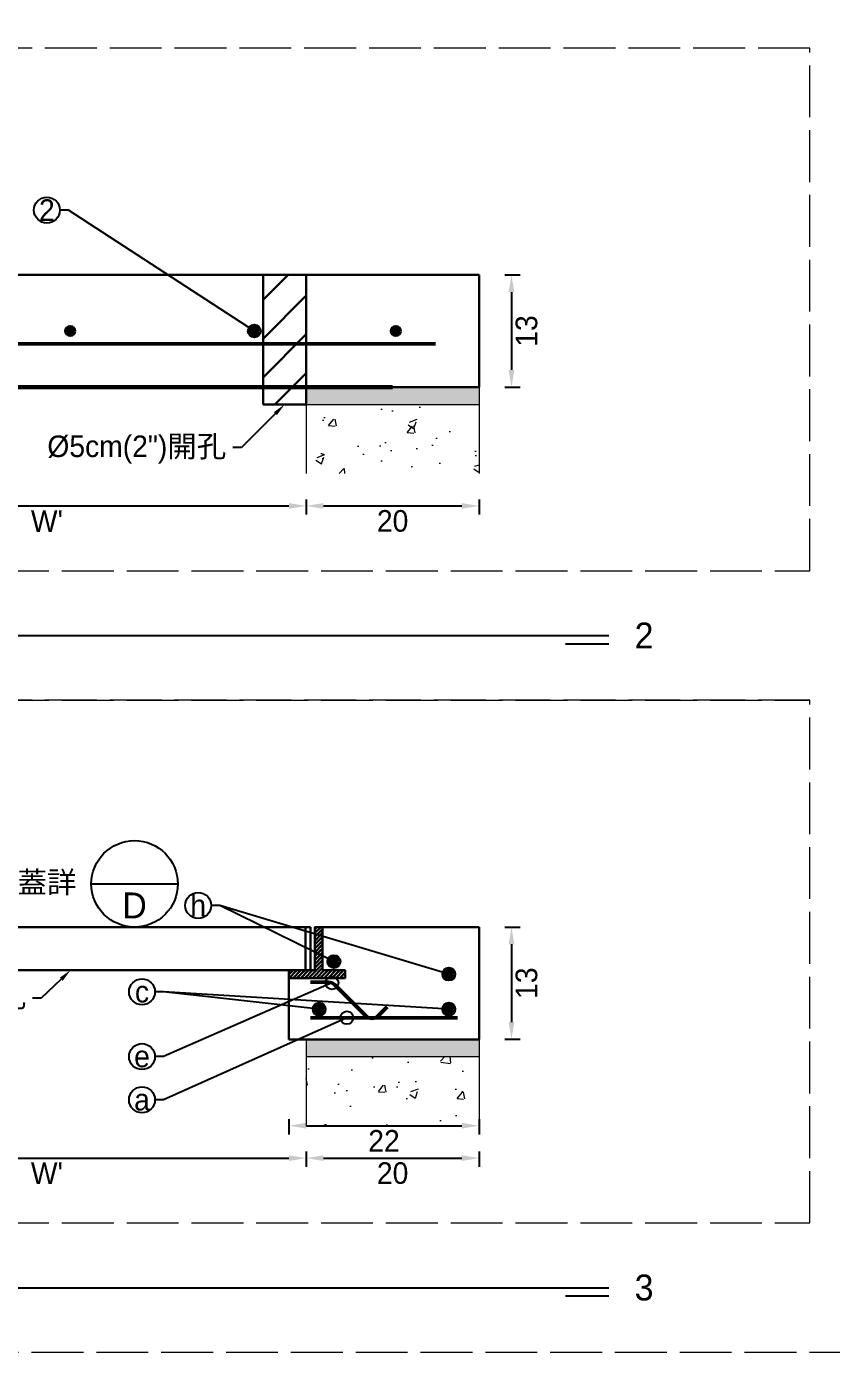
# Model space of a CAD drawing. Extents: x -2931 to 4779, y -2120 to 304.
# Drawn here: x -1819 to -1632.8, y -1964.5 to -1657.5 of the extents above; entities that cross this region are included whole.
import ezdxf
from ezdxf import colors
from ezdxf.entities.mleader import LeaderData, LeaderLine
from ezdxf.math import Vec2, Vec3

# ---------------------------------------------------------------- set-up
doc = ezdxf.new("R2010")
doc.units = 0
doc.header["$MEASUREMENT"] = 0
doc.linetypes.add('ACAD_ISO02W100', pattern=[15, 12, -3])
doc.layers.add('一、4.基本-隱藏', color=9, linetype='ACAD_ISO02W100', lineweight=20, plot=False)
doc.layers.add('三、3.文字-註解文字', color=2, linetype='Continuous')
for name, color, linetype, lineweight in [('二、1.繪圖-既有設施', 8, 'Continuous', 20), ('二、2.繪圖-施作項目', 181, 'Continuous', 30), ('二、5.繪圖-鋼筋', 60, 'Continuous', 50), ('二、6.繪圖-其他施作項目', 35, 'Continuous', 30)]:
    doc.layers.add(name, color=color, linetype=linetype, lineweight=lineweight)
doc.styles.add('次圖名(詳圖)', font='MS PGothic.ttf', dxfattribs={"height": 6})
doc.styles.add('註解文字', font='MS PGothic.ttf', dxfattribs={"height": 5})
doc.styles.add('註解文字(詳圖)', font='MS PGothic.ttf', dxfattribs={"height": 6})
doc.dimstyles.new('註解文字', dxfattribs={"dimtxt": 5, "dimasz": 4, "dimexe": 2, "dimexo": 2.5, "dimgap": 1, "dimtad": 2, "dimzin": 0, "dimdsep": 46, "dimtxsty": '註解文字', "dimcen": 0.1, "dimclrd": 256, "dimclre": 256, "dimclrt": 256, "dimadec": 0, "dimazin": 0, "dimtfac": 1, "dimtofl": 0, "dimtmove": 0, "dimatfit": 3, "dimfxl": 1.5, "dimfxlon": 1, "dimtolj": 1, "dimtzin": 0, "dimlwd": -1, "dimlwe": -1, "dimarcsym": 1})

# ---------------------------------------------------------------- blocks, each defined once
blk = doc.blocks.new('*D230')
at = {"layer": 'Defpoints', "color": 0, "transparency": 16777216}
for p in [(-1874.31, -1740.96), (-1754.31, -1740.96), (-1754.31, -1768.46)]:
    blk.add_point(p, dxfattribs=at)
at = {"layer": '三、3.文字-註解文字', "transparency": 16777216}
for p, q in [((-1874.31, -1766.96), (-1874.31, -1770.46)), ((-1754.31, -1766.96), (-1754.31, -1770.46)), ((-1870.31, -1768.46), (-1758.31, -1768.46))]:
    blk.add_line(p, q, dxfattribs=at)
for points in [[(-1870.31, -1767.8), (-1870.31, -1769.13), (-1874.31, -1768.46)], [(-1758.31, -1767.8), (-1758.31, -1769.13), (-1754.31, -1768.46)]]:
    blk.add_solid(points, dxfattribs=at)
at = {"layer": '三、3.文字-註解文字', "transparency": 16777216, "insert": (-1814.31, -1771.96), "char_height": 5, "attachment_point": 5, "style": '註解文字'}
blk.add_mtext("\\A1;W'", dxfattribs=at)
blk = doc.blocks.new('*D231')
at = {"layer": 'Defpoints', "color": 0, "transparency": 16777216}
for p in [(-1754.31, -1740.96), (-1714.31, -1740.96), (-1714.31, -1768.46)]:
    blk.add_point(p, dxfattribs=at)
at = {"layer": '三、3.文字-註解文字', "transparency": 16777216}
for p, q in [((-1754.31, -1766.96), (-1754.31, -1770.46)), ((-1714.31, -1766.96), (-1714.31, -1770.46)), ((-1750.31, -1768.46), (-1718.31, -1768.46))]:
    blk.add_line(p, q, dxfattribs=at)
for points in [[(-1750.31, -1767.8), (-1750.31, -1769.13), (-1754.31, -1768.46)], [(-1718.31, -1767.8), (-1718.31, -1769.13), (-1714.31, -1768.46)]]:
    blk.add_solid(points, dxfattribs=at)
at = {"layer": '三、3.文字-註解文字', "transparency": 16777216, "insert": (-1734.31, -1771.96), "char_height": 5, "attachment_point": 5, "style": '註解文字'}
blk.add_mtext('\\A1;20', dxfattribs=at)
blk = doc.blocks.new('*D232')
at = {"layer": 'Defpoints', "color": 0, "transparency": 16777216}
for p in [(-1714.31, -1714.96), (-1714.31, -1740.96), (-1706.81, -1740.96)]:
    blk.add_point(p, dxfattribs=at)
at = {"layer": '三、3.文字-註解文字', "transparency": 16777216}
for p, q in [((-1708.31, -1714.96), (-1704.81, -1714.96)), ((-1706.81, -1718.96), (-1706.81, -1736.96)), ((-1708.31, -1740.96), (-1704.81, -1740.96))]:
    blk.add_line(p, q, dxfattribs=at)
for points in [[(-1707.47, -1718.96), (-1706.14, -1718.96), (-1706.81, -1714.96)], [(-1707.47, -1736.96), (-1706.14, -1736.96), (-1706.81, -1740.96)]]:
    blk.add_solid(points, dxfattribs=at)
at = {"layer": '三、3.文字-註解文字', "transparency": 16777216, "insert": (-1703.31, -1727.96), "char_height": 5, "attachment_point": 5, "rotation": 90, "style": '註解文字'}
blk.add_mtext('\\A1;13', dxfattribs=at)
blk = doc.blocks.new('_Small')
at = {"color": 0, "linetype": 'ByBlock', "lineweight": -2}
blk.add_circle((0, 0), 0.25, dxfattribs=at)
blk = doc.blocks.new('*D237')
at = {"layer": 'Defpoints', "color": 0, "transparency": 16777216}
for p in [(-1874.31, -1901.96), (-1754.31, -1901.96), (-1754.31, -1919.46)]:
    blk.add_point(p, dxfattribs=at)
at = {"layer": '三、3.文字-註解文字', "transparency": 16777216}
for p, q in [((-1874.31, -1917.96), (-1874.31, -1921.46)), ((-1754.31, -1917.96), (-1754.31, -1921.46)), ((-1870.31, -1919.46), (-1758.31, -1919.46))]:
    blk.add_line(p, q, dxfattribs=at)
for points in [[(-1870.31, -1918.8), (-1870.31, -1920.13), (-1874.31, -1919.46)], [(-1758.31, -1918.8), (-1758.31, -1920.13), (-1754.31, -1919.46)]]:
    blk.add_solid(points, dxfattribs=at)
at = {"layer": '三、3.文字-註解文字', "transparency": 16777216, "insert": (-1814.31, -1922.96), "char_height": 5, "attachment_point": 5, "style": '註解文字'}
blk.add_mtext("\\A1;W'", dxfattribs=at)
blk = doc.blocks.new('*D238')
at = {"layer": 'Defpoints', "color": 0, "transparency": 16777216}
for p in [(-1754.31, -1901.96), (-1714.31, -1901.96), (-1714.31, -1919.46)]:
    blk.add_point(p, dxfattribs=at)
at = {"layer": '三、3.文字-註解文字', "transparency": 16777216}
for p, q in [((-1754.31, -1917.96), (-1754.31, -1921.46)), ((-1714.31, -1917.96), (-1714.31, -1921.46)), ((-1750.31, -1919.46), (-1718.31, -1919.46))]:
    blk.add_line(p, q, dxfattribs=at)
for points in [[(-1750.31, -1918.8), (-1750.31, -1920.13), (-1754.31, -1919.46)], [(-1718.31, -1918.8), (-1718.31, -1920.13), (-1714.31, -1919.46)]]:
    blk.add_solid(points, dxfattribs=at)
at = {"layer": '三、3.文字-註解文字', "transparency": 16777216, "insert": (-1734.31, -1922.96), "char_height": 5, "attachment_point": 5, "style": '註解文字'}
blk.add_mtext('\\A1;20', dxfattribs=at)
blk = doc.blocks.new('*D239')
at = {"layer": 'Defpoints', "color": 0, "transparency": 16777216}
for p in [(-1714.31, -1865.96), (-1714.31, -1891.96), (-1706.81, -1891.96)]:
    blk.add_point(p, dxfattribs=at)
at = {"layer": '三、3.文字-註解文字', "transparency": 16777216}
for p, q in [((-1708.31, -1865.96), (-1704.81, -1865.96)), ((-1706.81, -1869.96), (-1706.81, -1887.96)), ((-1708.31, -1891.96), (-1704.81, -1891.96))]:
    blk.add_line(p, q, dxfattribs=at)
for points in [[(-1707.47, -1869.96), (-1706.14, -1869.96), (-1706.81, -1865.96)], [(-1707.47, -1887.96), (-1706.14, -1887.96), (-1706.81, -1891.96)]]:
    blk.add_solid(points, dxfattribs=at)
at = {"layer": '三、3.文字-註解文字', "transparency": 16777216, "insert": (-1703.31, -1878.96), "char_height": 5, "attachment_point": 5, "rotation": 90, "style": '註解文字'}
blk.add_mtext('\\A1;13', dxfattribs=at)
blk = doc.blocks.new('*D241')
at = {"layer": 'Defpoints', "color": 0, "transparency": 16777216}
for p in [(-1758.31, -1891.96), (-1714.31, -1891.96), (-1714.31, -1911.96)]:
    blk.add_point(p, dxfattribs=at)
at = {"layer": '三、3.文字-註解文字', "transparency": 16777216}
for p, q in [((-1758.31, -1910.46), (-1758.31, -1913.96)), ((-1754.31, -1911.96), (-1718.31, -1911.96)), ((-1714.31, -1910.46), (-1714.31, -1913.96))]:
    blk.add_line(p, q, dxfattribs=at)
for points in [[(-1754.31, -1911.3), (-1754.31, -1912.63), (-1758.31, -1911.96)], [(-1718.31, -1911.3), (-1718.31, -1912.63), (-1714.31, -1911.96)]]:
    blk.add_solid(points, dxfattribs=at)
at = {"layer": '三、3.文字-註解文字', "transparency": 16777216, "insert": (-1736.31, -1915.46), "char_height": 5, "attachment_point": 5, "style": '註解文字'}
blk.add_mtext('\\A1;22', dxfattribs=at)

msp = doc.modelspace()

# ---------------------------------------------------------------- hatches: boundary and pattern name
at = {"layer": '二、1.繪圖-既有設施'}
h = msp.add_hatch(dxfattribs=at)
h.set_pattern_fill('CROSS', color=256, scale=0.2)
h.set_pattern_definition([(0, (-457023.2273, -667495.6937), (1.27, 1.27), [0.635, -1.905]), (90, (-457022.9098, -667496.0112), (-1.27, 1.27), [0.635, -1.905])])
h.paths.add_polyline_path([(-1874.307, -1740.964), (-1914.307, -1740.964), (-1914.307, -1744.964), (-1874.307, -1744.964)])
h.paths.add_polyline_path([(-1714.307, -1740.964), (-1754.307, -1740.964), (-1754.307, -1744.964), (-1714.307, -1744.964)])
h = msp.add_hatch(dxfattribs=at)
h.set_pattern_fill('AR-CONC', color=256, scale=0.1)
h.set_pattern_definition([(50, (-457023.227, -667495.694), (18.2184669, -1.59390855), [1.905, -20.955]), (355, (-457023.227, -667495.694), (-3.52434214, 19.10568452), [1.524, -16.7640584]), (100.4514447, (-457021.709, -667495.826), (14.6941247, 17.5117752), [1.6190009, -17.80902446]), (46.1842, (-457023.227, -667490.614), (27.1079041, -4.2042328), [2.8575, -31.4325]), (96.6355576, (-457020.968, -667490.964), (23.7404134, 24.7426125), [2.4285023, -26.7135608]), (351.184151, (-457023.227, -667490.614), (23.7404134, 24.7426125), [2.2859967, -25.1459732]), (21, (-457020.687, -667491.884), (15.16143913, -10.22651982), [1.905, -20.955]), (326, (-457020.687, -667491.884), (6.18020283, 18.4187966), [1.524, -16.764]), (71.451445, (-457019.424, -667492.736), (21.34164193, 8.1922769), [1.6190009, -17.80899376]), (37.5, (-457023.227, -667495.6937), (0.308860325, 8.455503887), [0, -16.5608, 0, -17.018, 0, -16.8275]), (7.5, (-457023.227, -667495.694), (6.68196625, 10.01805748), [0, -9.7028, 0, -16.1798, 0, -6.4135]), (327.5, (-457028.8915, -667495.694), (13.559059517, -0.5728744), [0, -6.35, 0, -19.812, 0, -26.289]), (317.5, (-457031.431, -667495.694), (14.81291814, 2.5426491), [0, -8.255, 0, -13.1572, 0, -18.669])])
h.paths.add_polyline_path([(-1754.307, -1760.964), (-1714.307, -1760.964), (-1714.307, -1744.964), (-1754.307, -1744.964)])
h.paths.add_polyline_path([(-1914.307, -1760.964), (-1874.307, -1760.964), (-1874.307, -1744.964), (-1914.307, -1744.964)])
h = msp.add_hatch(dxfattribs=at)
h.set_pattern_fill('CROSS', color=256, scale=0.2)
h.set_pattern_definition([(0, (-457263.2273, -667646.6937), (1.27, 1.27), [0.635, -1.905]), (90, (-457262.9098, -667647.0112), (-1.27, 1.27), [0.635, -1.905])])
h.paths.add_polyline_path([(-1874.307, -1891.964), (-1878.307, -1891.964), (-1914.307, -1891.964), (-1914.307, -1895.964), (-1874.307, -1895.964)])
h.paths.add_polyline_path([(-1714.307, -1891.964), (-1754.307, -1891.964), (-1754.307, -1895.964), (-1714.307, -1895.964)])
h = msp.add_hatch(dxfattribs=at)
h.set_pattern_fill('AR-CONC', color=256, scale=0.1)
h.set_pattern_definition([(50, (-457263.227, -667646.694), (18.2184669, -1.59390855), [1.905, -20.955]), (355, (-457263.227, -667646.694), (-3.52434214, 19.10568452), [1.524, -16.7640584]), (100.4514447, (-457261.709, -667646.826), (14.6941247, 17.5117752), [1.6190009, -17.80902446]), (46.1842, (-457263.227, -667641.614), (27.1079041, -4.2042328), [2.8575, -31.4325]), (96.6355576, (-457260.968, -667641.964), (23.7404134, 24.7426125), [2.4285023, -26.7135608]), (351.184151, (-457263.227, -667641.614), (23.7404134, 24.7426125), [2.2859967, -25.1459732]), (21, (-457260.687, -667642.884), (15.16143913, -10.22651982), [1.905, -20.955]), (326, (-457260.687, -667642.884), (6.18020283, 18.4187966), [1.524, -16.764]), (71.451445, (-457259.424, -667643.736), (21.34164193, 8.1922769), [1.6190009, -17.80899376]), (37.5, (-457263.227, -667646.6937), (0.308860325, 8.455503887), [0, -16.5608, 0, -17.018, 0, -16.8275]), (7.5, (-457263.227, -667646.694), (6.68196625, 10.01805748), [0, -9.7028, 0, -16.1798, 0, -6.4135]), (327.5, (-457268.8915, -667646.694), (13.559059517, -0.5728744), [0, -6.35, 0, -19.812, 0, -26.289]), (317.5, (-457271.431, -667646.694), (14.81291814, 2.5426491), [0, -8.255, 0, -13.1572, 0, -18.669])])
h.paths.add_polyline_path([(-1754.307, -1911.964), (-1714.307, -1911.964), (-1714.307, -1895.964), (-1754.307, -1895.964)])
h.paths.add_polyline_path([(-1914.307, -1911.964), (-1874.307, -1911.964), (-1874.307, -1895.964), (-1914.307, -1895.964)])
at = {"layer": '二、5.繪圖-鋼筋'}
h = msp.add_hatch(color=256, dxfattribs=at)
h.dxf.hatch_style = 1
h.paths.add_polyline_path([(-1807.907, -1727.964, 1), (-1809.907, -1727.964, 1)])
h = msp.add_hatch(color=256, dxfattribs=at)
h.dxf.hatch_style = 1
h.paths.add_polyline_path([(-1765.307, -1727.964, 1), (-1767.307, -1727.964, 1)])
h = msp.add_hatch(color=256, dxfattribs=at)
h.dxf.hatch_style = 1
h.paths.add_polyline_path([(-1732.567, -1727.964, 1), (-1734.567, -1727.964, 1)])
h = msp.add_hatch(color=256, dxfattribs=at)
h.dxf.hatch_style = 1
h.paths.add_polyline_path([(-1746.907, -1873.964, 1), (-1748.907, -1873.964, 1)])
h = msp.add_hatch(color=256, dxfattribs=at)
h.dxf.hatch_style = 1
h.paths.add_polyline_path([(-1720.307, -1876.864, 1), (-1722.307, -1876.864, 1)])
h = msp.add_hatch(color=256, dxfattribs=at)
h.dxf.hatch_style = 1
h.paths.add_polyline_path([(-1750.307, -1884.964, 1), (-1752.307, -1884.964, 1)])
h = msp.add_hatch(color=256, dxfattribs=at)
h.dxf.hatch_style = 1
h.paths.add_polyline_path([(-1720.307, -1884.964, 1), (-1722.307, -1884.964, 1)])
at = {"layer": '二、6.繪圖-其他施作項目'}
h = msp.add_hatch(dxfattribs=at)
h.set_pattern_fill('ANSI31', color=256, scale=2)
h.set_pattern_definition([(45, (-457005.824, -666570.443), (-4.49012806, 4.49012806), [])])
h.paths.add_polyline_path([(-1764.307, -1744.964), (-1754.307, -1744.964), (-1754.307, -1714.964), (-1764.307, -1714.964)])
h = msp.add_hatch(dxfattribs=at)
h.set_pattern_fill('ANSI31', color=256, scale=0.2)
h.set_pattern_definition([(45, (571.3614, -3856.8895), (-0.4490128, 0.4490128), [])])
h.paths.add_polyline_path([(-1884.307, -1865.964), (-1886.107, -1865.964), (-1886.107, -1875.964), (-1891.307, -1875.964), (-1891.307, -1877.764), (-1878.307, -1877.764), (-1878.307, -1875.964), (-1884.307, -1875.964)])
h.paths.add_polyline_path([(-1752.307, -1875.964), (-1758.307, -1875.964), (-1758.307, -1877.764), (-1745.307, -1877.764), (-1745.307, -1875.964), (-1750.507, -1875.964), (-1750.507, -1865.964), (-1752.307, -1865.964)])

# ---------------------------------------------------------------- linework, layer by layer
at = {"layer": '一、4.基本-隱藏'}
for points in [[(-2000.855, -1457.464), (-1220.855, -1457.464), (-1220.855, -1964.464), (-2000.855, -1964.464)], [(-1637.759, -1662.464), (-1990.855, -1662.464), (-1990.855, -1783.464), (-1637.759, -1783.464)], [(-1637.759, -1813.464), (-1990.855, -1813.464), (-1990.855, -1934.464), (-1637.759, -1934.464)]]:
    msp.add_lwpolyline(points, close=True, dxfattribs=at)
for points in [[(-1990.855, -1783.464), (-1637.759, -1783.464)], [(-1990.855, -1813.464), (-1637.759, -1813.464)]]:
    msp.add_lwpolyline(points, dxfattribs=at)
at = {"layer": '三、3.文字-註解文字'}
for points in [[(-1944.307, -1798.464), (-1684.307, -1798.464)], [(-1684.307, -1800.464), (-1694.307, -1800.464)], [(-1804.039, -1855.964), (-1784.039, -1855.964)], [(-1944.307, -1949.464), (-1684.307, -1949.464)], [(-1684.307, -1951.464), (-1694.307, -1951.464)]]:
    msp.add_lwpolyline(points, dxfattribs=at)
for centre, radius in [((-1814.307, -1699.964), 3), ((-1794.039, -1855.964), 10), ((-1779.307, -1860.964), 3), ((-1792.307, -1880.964), 3), ((-1792.307, -1895.964), 3), ((-1792.307, -1905.964), 3)]:
    msp.add_circle(centre, radius, dxfattribs=at)
at = {"layer": '二、1.繪圖-既有設施'}
for points in [[(-1754.307, -1740.964), (-1754.307, -1760.964)], [(-1714.307, -1740.964), (-1714.307, -1760.964)], [(-1754.307, -1744.964), (-1714.307, -1744.964)], [(-1754.307, -1891.964), (-1754.307, -1911.964)], [(-1714.307, -1891.964), (-1714.307, -1911.964)], [(-1754.307, -1895.964), (-1714.307, -1895.964)]]:
    msp.add_lwpolyline(points, dxfattribs=at)
at = {"layer": '二、2.繪圖-施作項目'}
for points in [[(-1914.307, -1714.964), (-1714.307, -1714.964)], [(-1714.307, -1740.964), (-1714.307, -1714.964)], [(-1914.307, -1740.964), (-1714.307, -1740.964)], [(-1750.507, -1865.964), (-1714.307, -1865.964)], [(-1714.307, -1891.964), (-1714.307, -1865.964)], [(-1758.307, -1891.964), (-1758.307, -1875.964)], [(-1758.307, -1891.964), (-1714.307, -1891.964)]]:
    msp.add_lwpolyline(points, dxfattribs=at)
at = {"layer": '二、5.繪圖-鋼筋'}
for points in [[(-1904.307, -1730.964), (-1724.407, -1730.964)], [(-1753.307, -1886.964), (-1719.307, -1886.964)]]:
    msp.add_lwpolyline(points, dxfattribs=at)
msp.add_lwpolyline([(-1753.307, -1878.764), (-1749.135, -1878.764, -0.1989124), (-1747.721, -1879.35), (-1740.521, -1886.55, 0.4142136), (-1737.693, -1886.55), (-1735.571, -1884.429)], format="xyb", dxfattribs=at)
for centre in [(-1808.907, -1727.964), (-1766.307, -1727.964), (-1733.567, -1727.964), (-1747.907, -1873.964), (-1721.307, -1876.864), (-1751.307, -1884.964), (-1721.307, -1884.964)]:
    msp.add_circle(centre, 1, dxfattribs=at)
at = {"layer": '二、6.繪圖-其他施作項目'}
for points in [[(-1764.307, -1744.964), (-1764.307, -1714.964)], [(-1754.307, -1744.964), (-1754.307, -1714.964)], [(-1764.307, -1744.964), (-1754.307, -1744.964)], [(-1883.307, -1865.964), (-1753.307, -1865.964)], [(-1754.507, -1865.964), (-1754.507, -1875.964)], [(-1753.307, -1865.964), (-1753.307, -1875.964)], [(-1883.307, -1875.964), (-1753.307, -1875.964)]]:
    msp.add_lwpolyline(points, dxfattribs=at)
at = {"layer": '二、6.繪圖-其他施作項目', "linetype": 'Continuous', "const_width": 1}
msp.add_lwpolyline([(-1894.307, -1740.964), (-1734.307, -1740.964)], dxfattribs=at)
at = {"layer": '二、6.繪圖-其他施作項目'}
msp.add_lwpolyline([(-1750.507, -1865.964), (-1752.307, -1865.964), (-1752.307, -1875.964), (-1758.307, -1875.964), (-1758.307, -1877.764), (-1745.307, -1877.764), (-1745.307, -1875.964), (-1750.507, -1875.964)], close=True, dxfattribs=at)

# ---------------------------------------------------------------- texts
at = {"layer": '三、3.文字-註解文字'}
for s, width, gutter_width, insert, char_height, attachment_point, style in [('2', 8.38231, 30, (-1814.307, -1699.964), 5, 5, '註解文字'), ('2', 3, 15, (-1678.307, -1798.464), 6, 4, '次圖名(詳圖)'), ('D', 6.60394, 25, (-1794.039, -1860.964), 6, 5, '註解文字(詳圖)'), ('h', 8.38231, 30, (-1779.307, -1860.964), 5, 5, '註解文字'), ('c', 8.38231, 30, (-1792.307, -1880.964), 5, 5, '註解文字'), ('e', 8.38231, 30, (-1792.307, -1895.964), 5, 5, '註解文字'), ('a', 8.38231, 30, (-1792.307, -1905.964), 5, 5, '註解文字'), ('3', 3, 15, (-1678.307, -1949.464), 6, 4, '次圖名(詳圖)')]:
    msp.add_mtext_dynamic_manual_height_columns(s, width=width, gutter_width=gutter_width, heights=[0], dxfattribs=dict(at, insert=insert, char_height=char_height, attachment_point=attachment_point, style=style))

# ---------------------------------------------------------------- dimensions: what is measured, and where the dimension line sits
for base, p1, p2, picture, middle in [((-1706.807, -1740.964), (-1714.307, -1714.964), (-1714.307, -1740.964), '*D232', (-1703.307, -1727.964)), ((-1706.807, -1891.964), (-1714.307, -1865.964), (-1714.307, -1891.964), '*D239', (-1703.307, -1878.964))]:
    dim = msp.add_linear_dim(base=base, p1=p1, p2=p2, angle=90, text='13', dimstyle='註解文字', dxfattribs=at)
    dim.commit()
    dim.dimension.update_dxf_attribs({"geometry": picture, "text_midpoint": middle})
for base, p1, p2, text, picture, middle in [((-1754.307, -1768.464), (-1874.307, -1740.964), (-1754.307, -1740.964), "W'", '*D230', (-1814.307, -1771.964)), ((-1714.307, -1768.464), (-1754.307, -1740.964), (-1714.307, -1740.964), '20', '*D231', (-1734.307, -1771.964)), ((-1714.307, -1911.964), (-1758.307, -1891.964), (-1714.307, -1891.964), '22', '*D241', (-1736.307, -1915.464)), ((-1754.307, -1919.464), (-1874.307, -1901.964), (-1754.307, -1901.964), "W'", '*D237', (-1814.307, -1922.964)), ((-1714.307, -1919.464), (-1754.307, -1901.964), (-1714.307, -1901.964), '20', '*D238', (-1734.307, -1922.964))]:
    dim = msp.add_linear_dim(base=base, p1=p1, p2=p2, text=text, dimstyle='註解文字', dxfattribs=at)
    dim.commit()
    dim.dimension.update_dxf_attribs({"geometry": picture, "text_midpoint": middle})

# ---------------------------------------------------------------- leaders
ml = msp.add_multileader_mtext('Standard', dxfattribs=at)
ml.set_content('{\\fMS PGothic|b0|i0|c128|p34; }', color=256, style='註解文字')
ml.set_leader_properties(color=144, linetype='ByLayer', lineweight=-1)
ml.set_arrow_properties(name='SMALL')
ml.build(insert=Vec2(0, 0))
ml.multileader.update_dxf_attribs({"dogleg_length": 2, "arrow_head_size": 6})
ctx = ml.context
ctx.base_point, ctx.char_height, ctx.arrow_head_size, ctx.landing_gap_size, ctx.plane_origin = Vec3(-1816.523, -1699.964), 5, 6, 1.5, Vec3(-1792.718, -1706.618)
ctx.text_align_type = 2
notes = []
notes.append((ctx, [(0, (1, 1, 0), (-1809.307, -1699.964), (-1, 0), 2, [(0, [(-1766.307, -1727.964)], 0, [])])]))
ctx.mtext.insert, ctx.mtext.alignment, ctx.mtext.flow_direction = Vec3(-1812.807, -1697.464), 3, 5
ml = msp.add_multileader_mtext('Standard', dxfattribs=at)
ml.set_content('%%C5cm(2")開孔{\\fMS PGothic|b0|i0|c128|p34; }', color=256, style='註解文字')
ml.set_leader_properties(color=144, linetype='ByLayer', lineweight=-1)
ml.build(insert=Vec2(0, 0))
ml.multileader.update_dxf_attribs({"dogleg_length": 2, "arrow_head_size": 3})
ctx = ml.context
ctx.base_point, ctx.char_height, ctx.arrow_head_size, ctx.landing_gap_size, ctx.plane_origin = Vec3(-1816.267, -1754.964), 5, 3, 1.5, Vec3(-1759.307, -1744.964)
ctx.text_align_type = 2
notes.append((ctx, [(0, (1, 1, 0), (-1769.307, -1754.964), (-1, 0), 2, [(0, [(-1759.307, -1744.964)], 0, [])])]))
ctx.mtext.insert, ctx.mtext.alignment, ctx.mtext.flow_direction = Vec3(-1772.807, -1752.152), 3, 5
ml = msp.add_multileader_mtext('Standard', dxfattribs=at)
ml.set_content('{\\fMS PGothic|b0|i0|c128|p34;鍍鋅格柵框蓋詳}', color=256, style='註解文字')
ml.set_leader_properties(color=144, linetype='ByLayer', lineweight=-1)
ml.build(insert=Vec2(0, 0))
ml.multileader.update_dxf_attribs({"dogleg_length": 2, "arrow_head_size": 3})
ctx = ml.context
ctx.base_point, ctx.char_height, ctx.arrow_head_size, ctx.landing_gap_size, ctx.plane_origin = Vec3(-1856.736, -1855.964), 5, 3, 1.5, Vec3(-1876.285, -1912.141)
notes.append((ctx, [(1, (1, 1, 0), (-1858.736, -1855.964), (1, 0), 2, [(0, [(-1858.736, -1865.964)], 0, [])])]))
ctx.mtext.insert, ctx.mtext.width, ctx.mtext.flow_direction = Vec3(-1855.236, -1853.109), 50.82195, 5
ml = msp.add_multileader_mtext('Standard', dxfattribs=at)
ml.set_content('{\\fMS PGothic|b0|i0|c128|p34; }', color=256, style='註解文字')
ml.set_leader_properties(color=144, linetype='ByLayer', lineweight=-1)
ml.set_arrow_properties(name='SMALL')
ml.build(insert=Vec2(0, 0))
ml.multileader.update_dxf_attribs({"dogleg_length": 2, "arrow_head_size": 6})
ctx = ml.context
ctx.base_point, ctx.char_height, ctx.arrow_head_size, ctx.landing_gap_size, ctx.plane_origin = Vec3(-1781.523, -1860.964), 5, 6, 1.5, Vec3(-1757.718, -1867.618)
ctx.text_align_type = 2
notes.append((ctx, [(0, (1, 1, 0), (-1774.307, -1860.964), (-1, 0), 2, [(0, [(-1721.307, -1876.864)], 0, [])])]))
ctx.mtext.insert, ctx.mtext.alignment, ctx.mtext.flow_direction = Vec3(-1777.807, -1858.464), 3, 5
ml = msp.add_multileader_mtext('Standard', dxfattribs=at)
ml.set_content('{\\fMS PGothic|b0|i0|c128|p34; }', color=256, style='註解文字')
ml.set_leader_properties(color=144, linetype='ByLayer', lineweight=-1)
ml.set_arrow_properties(name='SMALL')
ml.build(insert=Vec2(0, 0))
ml.multileader.update_dxf_attribs({"dogleg_length": 2, "arrow_head_size": 6})
ctx = ml.context
ctx.base_point, ctx.char_height, ctx.arrow_head_size, ctx.landing_gap_size, ctx.plane_origin = Vec3(-1781.523, -1860.964), 5, 6, 1.5, Vec3(-1757.496, -1869.257)
ctx.text_align_type = 2
notes.append((ctx, [(0, (1, 1, 0), (-1774.307, -1860.964), (-1, 0), 2, [(0, [(-1747.907, -1873.964)], 0, [])])]))
ctx.mtext.insert, ctx.mtext.alignment, ctx.mtext.flow_direction = Vec3(-1777.807, -1858.464), 3, 5
ml = msp.add_multileader_mtext('Standard', dxfattribs=at)
ml.set_content('溝蓋開孔', color=256, style='註解文字')
ml.set_leader_properties(color=144, linetype='ByLayer', lineweight=-1)
ml.build(insert=Vec2(0, 0))
ml.multileader.update_dxf_attribs({"dogleg_length": 2, "arrow_head_size": 3})
ctx = ml.context
ctx.base_point, ctx.char_height, ctx.arrow_head_size, ctx.landing_gap_size, ctx.plane_origin = Vec3(-1848.933, -1882.409), 5, 3, 1.5, Vec3(-1826.376, -1922.141)
ctx.text_align_type = 2
notes.append((ctx, [(0, (1, 1, 0), (-1815.609, -1882.409), (-1, 0), 2, [(0, [(-1808.828, -1875.964)], 0, [])])]))
ctx.mtext.insert, ctx.mtext.width, ctx.mtext.alignment, ctx.mtext.flow_direction = Vec3(-1819.109, -1879.497), 29.56865, 3, 5
ml = msp.add_multileader_mtext('Standard', dxfattribs=at)
ml.set_content('{\\fMS PGothic|b0|i0|c128|p34; }', color=256, style='註解文字')
ml.set_leader_properties(color=144, linetype='ByLayer', lineweight=-1)
ml.set_arrow_properties(name='SMALL')
ml.build(insert=Vec2(0, 0))
ml.multileader.update_dxf_attribs({"dogleg_length": 2, "arrow_head_size": 6})
ctx = ml.context
ctx.base_point, ctx.char_height, ctx.arrow_head_size, ctx.landing_gap_size, ctx.plane_origin = Vec3(-1794.523, -1895.964), 5, 6, 1.5, Vec3(-1871.21, -1850.601)
ctx.text_align_type = 2
notes.append((ctx, [(0, (1, 1, 0), (-1787.307, -1895.964), (-1, 0), 2, [(0, [(-1748.37, -1878.917)], 0, [])])]))
ctx.mtext.insert, ctx.mtext.alignment, ctx.mtext.flow_direction = Vec3(-1790.807, -1893.464), 3, 5
ml = msp.add_multileader_mtext('Standard', dxfattribs=at)
ml.set_content('{\\fMS PGothic|b0|i0|c128|p34; }', color=256, style='註解文字')
ml.set_leader_properties(color=144, linetype='ByLayer', lineweight=-1)
ml.set_arrow_properties(name='SMALL')
ml.build(insert=Vec2(0, 0))
ml.multileader.update_dxf_attribs({"dogleg_length": 2, "arrow_head_size": 6})
ctx = ml.context
ctx.base_point, ctx.char_height, ctx.arrow_head_size, ctx.landing_gap_size, ctx.plane_origin = Vec3(-1794.523, -1880.964), 5, 6, 1.5, Vec3(-1766.496, -1889.257)
ctx.text_align_type = 2
notes.append((ctx, [(0, (1, 1, 0), (-1787.307, -1880.964), (-1, 0), 2, [(0, [(-1751.307, -1884.964)], 0, [])])]))
ctx.mtext.insert, ctx.mtext.alignment, ctx.mtext.flow_direction = Vec3(-1790.807, -1878.464), 3, 5
ml = msp.add_multileader_mtext('Standard', dxfattribs=at)
ml.set_content('{\\fMS PGothic|b0|i0|c128|p34; }', color=256, style='註解文字')
ml.set_leader_properties(color=144, linetype='ByLayer', lineweight=-1)
ml.set_arrow_properties(name='SMALL')
ml.build(insert=Vec2(0, 0))
ml.multileader.update_dxf_attribs({"dogleg_length": 2, "arrow_head_size": 6})
ctx = ml.context
ctx.base_point, ctx.char_height, ctx.arrow_head_size, ctx.landing_gap_size, ctx.plane_origin = Vec3(-1794.523, -1880.964), 5, 6, 1.5, Vec3(-1766.129, -1891.992)
ctx.text_align_type = 2
notes.append((ctx, [(0, (1, 1, 0), (-1787.307, -1880.964), (-1, 0), 2, [(0, [(-1721.307, -1884.964)], 0, [])])]))
ctx.mtext.insert, ctx.mtext.alignment, ctx.mtext.flow_direction = Vec3(-1790.807, -1878.464), 3, 5
ml = msp.add_multileader_mtext('Standard', dxfattribs=at)
ml.set_content('{\\fMS PGothic|b0|i0|c128|p34; }', color=256, style='註解文字')
ml.set_leader_properties(color=144, linetype='ByLayer', lineweight=-1)
ml.set_arrow_properties(name='SMALL')
ml.build(insert=Vec2(0, 0))
ml.multileader.update_dxf_attribs({"dogleg_length": 2, "arrow_head_size": 6})
ctx = ml.context
ctx.base_point, ctx.char_height, ctx.arrow_head_size, ctx.landing_gap_size, ctx.plane_origin = Vec3(-1794.523, -1905.964), 5, 6, 1.5, Vec3(-1871.21, -1860.601)
ctx.text_align_type = 2
notes.append((ctx, [(0, (1, 1, 0), (-1787.307, -1905.964), (-1, 0), 2, [(0, [(-1744.894, -1886.964)], 0, [])])]))
ctx.mtext.insert, ctx.mtext.alignment, ctx.mtext.flow_direction = Vec3(-1790.807, -1903.464), 3, 5
for ctx, leaders in notes:
    for number, flags, end, landing, length, lines in leaders:
        leader = LeaderData()
        leader.index, (leader.has_last_leader_line, leader.has_dogleg_vector, leader.attachment_direction) = number, flags
        leader.last_leader_point, leader.dogleg_vector, leader.dogleg_length = Vec3(end), Vec3(landing), length
        for number, points, colour, breaks in lines:
            line = LeaderLine()
            line.index, line.vertices, line.color, line.breaks = number, Vec3.list(points), colors.encode_raw_color(colour), breaks
            leader.lines.append(line)
        ctx.leaders.append(leader)

doc.saveas('drawing.dxf')
